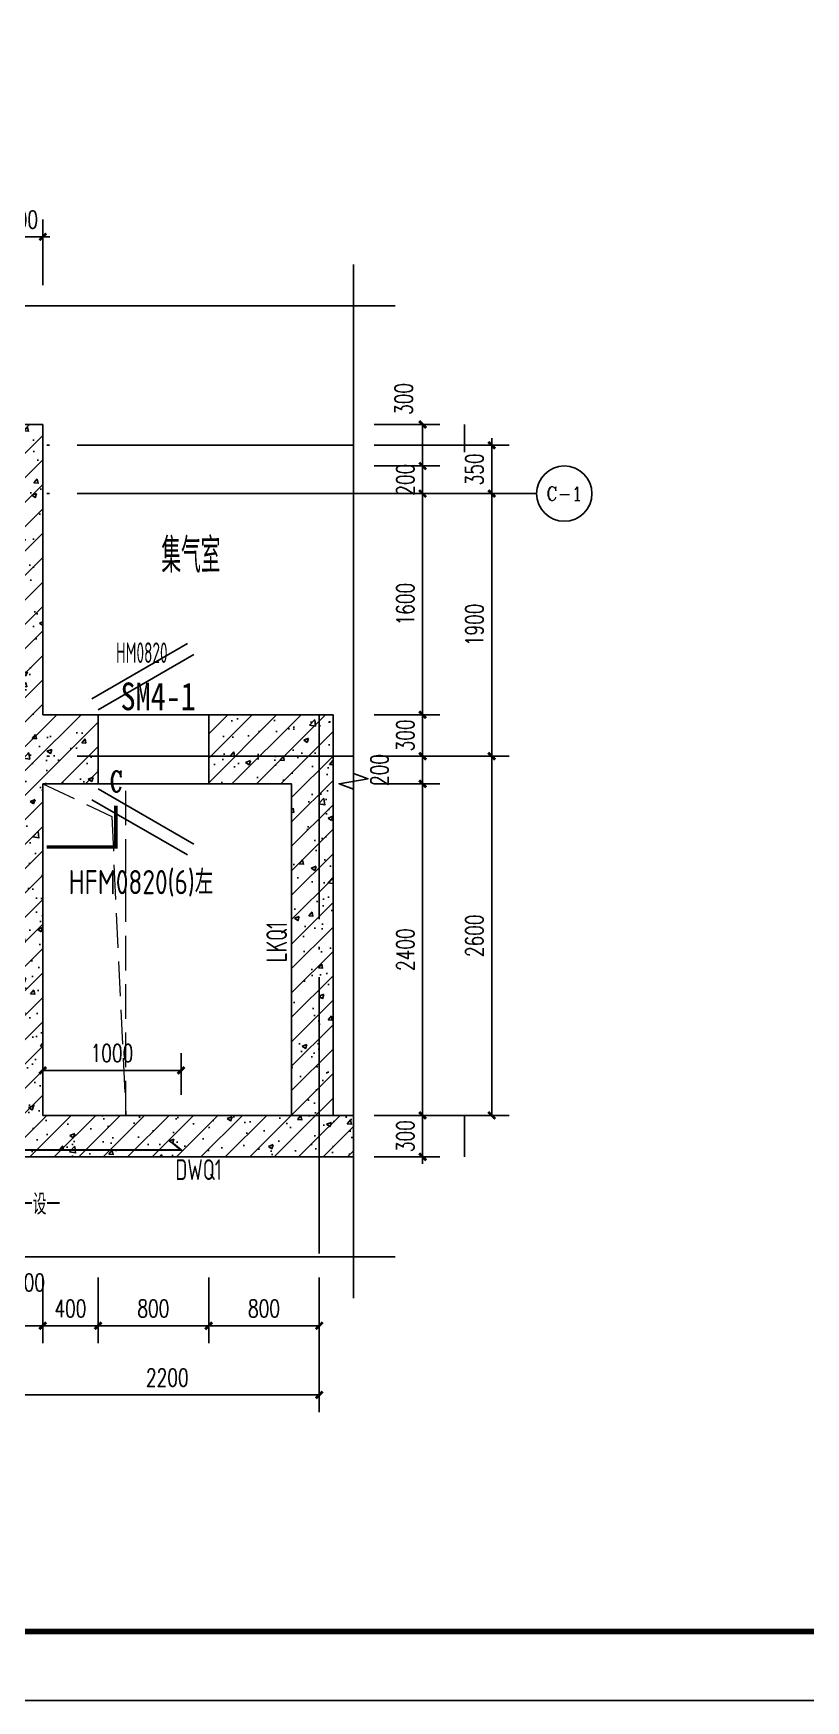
# Model space of a CAD drawing. Extents: x 37906 to 290206, y -18154 to 41246.
# Drawn here: x 89830 to 95417, y -18154 to -6088 of the extents above; entities that cross this region are included whole.
import ezdxf
from ezdxf.enums import TextEntityAlignment as Align

# ---------------------------------------------------------------- set-up
doc = ezdxf.new("R2010")
doc.units = 0
doc.header["$LTSCALE"] = 1000
doc.header["$MEASUREMENT"] = 0
doc.linetypes.add('DASH', pattern=[0.35, 0.25, -0.1])
doc.linetypes.add('DOTE', pattern=[2.42, 2, -0.2, 0.02, -0.2])
for name, color, linetype in [('A-WALL', 2, 'Continuous'), ('AXIS', 3, 'Continuous'), ('AXIS_TEXT', 7, 'Continuous'), ('DIM_SYMB', 3, 'Continuous'), ('DOTE', 1, 'DOTE'), ('ECA_TK', 7, 'Continuous'), ('PUB_DIM', 3, 'Continuous'), ('PUB_HATCH', 8, 'Continuous'), ('PUB_TEXT', 7, 'Continuous'), ('REIN', 1, 'Continuous'), ('RF-M', 7, 'Continuous'), ('RF-MBH', 11, 'Continuous'), ('RF-QT', 30, 'Continuous'), ('TEXT', 7, 'Continuous'), ('tk', 7, 'Continuous')]:
    doc.layers.add(name, color=color, linetype=linetype)
doc.layers.add('HOLE', color=52, linetype='Continuous', lineweight=15)
doc.layers.add('RF-WZ', color=110, linetype='Continuous', lineweight=0)
doc.styles.add('8B2_02', font='tssdeng.shx', dxfattribs={"width": 0.6, "bigfont": 'TSSDCHN.shx'})
doc.styles.add('_TCH_AXIS', font='COMPLEX', dxfattribs={"bigfont": 'GBCBIG'})
doc.styles.add('_TCH_DIM_T3', font='SIMPLEX', dxfattribs={"width": 0.705882, "bigfont": 'GBCBIG'})
doc.styles.add('_TCH_LABEL', font='COMPLEX', dxfattribs={"bigfont": 'GBCBIG'})
doc.styles.add('_TCH_WINDOW', font='tssdeng.shx', dxfattribs={"width": 0.8, "height": 3.5, "bigfont": 'tssdchn.shx'})
doc.styles.add('COMPLEX', font='COMPLEX.shx', dxfattribs={"width": 0.65})
doc.styles.get("Standard").update_dxf_attribs({"font": 'tssdeng2.shx', "width": 0.7, "bigfont": 'hztxt.shx'})
doc.styles.add('TSSD_Label', font='tssdeng2.shx', dxfattribs={"width": 0.7, "bigfont": 'tssdchn.shx'})
doc.styles.add('黑体', font='simhei.ttf', dxfattribs={"width": 0.8})
doc.dimstyles.new('_TCH_ARCH&&50', dxfattribs={"dimtxt": 127.5, "dimasz": 50, "dimexe": 125, "dimexo": 150, "dimgap": 61.25, "dimtad": 1, "dimdec": 0, "dimrnd": 5, "dimzin": 0, "dimdsep": 46, "dimtxsty": '_TCH_DIM_T3', "dimblk": 'ARCHTICK', "dimcen": 0.09, "dimclrt": 7, "dimazin": 2, "dimtfac": 1, "dimtdec": 0, "dimtix": 1, "dimtmove": 2, "dimatfit": 3, "dimfxl": 1, "dimtolj": 1, "dimtzin": 0, "dimarcsym": 0})
pattern_1 = [(45, (-1705555.57, -23957.35), (-88.388348, 88.388348), []), (50, (-1705555.57, -23957.35), (358.63009, -31.376067), [37.5, -412.5]), (355, (-1705555.57, -23957.35), (-69.37567, 376.09607), [30, -330]), (100.4514, (-1705525.68, -23959.97), (289.25469, 344.71977), [31.870095, -350.571056]), (46.1842, (-1705555.57, -23857.35), (533.62052, -82.75951), [56.25, -618.75]), (96.6356, (-1705511.1, -23864.25), (467.33135, 487.05894), [47.80514, -525.8565]), (351.1842, (-1705555.57, -23857.35), (467.33097, 487.0593), [45, -495]), (21, (-1705505.57, -23882.35), (298.453526, -201.309445), [37.5, -412.5]), (326, (-1705505.57, -23882.35), (121.657666, 362.57502), [30, -330]), (71.4514, (-1705480.7, -23899.13), (420.111314, 161.26525), [31.870095, -350.571056]), (37.5, (-1705555.57, -23957.35), (6.079928, 166.446927), [0, -326, 0, -335, 0, -331.25]), (7.5, (-1705555.57, -23957.35), (131.534769, 197.205856), [0, -191, 0, -318.5, 0, -126.25]), (327.5, (-1705667.07, -23957.35), (266.911218, -11.277436), [0, -125, 0, -390, 0, -517.5]), (317.5, (-1705717.07, -23957.35), (291.593085, 50.05249), [0, -162.5, 0, -259, 0, -367.5])]

# ---------------------------------------------------------------- blocks, each defined once
blk = doc.blocks.new('10B_A1E图框')
at = {"layer": 'ECA_TK'}
blk.add_lwpolyline([(0, 0), (841, 0), (841, 594), (0, 594)], close=True, dxfattribs=at)
at = {"layer": 'ECA_TK', "const_width": 0.8}
blk.add_lwpolyline([(831, 10), (831, 584), (18, 584), (18, 10)], close=True, dxfattribs=at)
blk = doc.blocks.new('_ArchTick')
at = {"color": 0, "linetype": 'ByBlock', "const_width": 0.4}
blk.add_lwpolyline([(-0.5, -0.5), (0.5, 0.5)], dxfattribs=at)
blk = doc.blocks.new('*D476')
at = {"layer": 'Defpoints', "color": 0}
for p in [(92146, -13919), (92646, -13919), (92146, -14219)]:
    blk.add_point(p, dxfattribs=at)
at = {"layer": 'PUB_DIM', "color": 0, "lineweight": -2}
for p, q in [((92646, -13919), (92646, -13869)), ((92296, -13919), (92771, -13919)), ((92646, -14219), (92646, -13919)), ((92296, -14219), (92771, -14219)), ((92646, -14219), (92646, -14269))]:
    blk.add_line(p, q, dxfattribs=at)
at = {"layer": 'PUB_DIM', "color": 0, "lineweight": -2, "xscale": 50, "yscale": 50, "zscale": 50}
for p, rotation in [((92646, -13919), 270), ((92646, -14219), 90)]:
    blk.add_blockref('_ArchTick', p, dxfattribs=dict(at, rotation=rotation))
at = {"layer": 'PUB_DIM', "color": 7, "insert": (92521, -14069), "char_height": 127.5, "attachment_point": 5, "rotation": 90, "style": '_TCH_DIM_T3'}
blk.add_mtext('\\A1;300', dxfattribs=at)
blk = doc.blocks.new('*D477')
at = {"layer": 'Defpoints', "color": 0}
for p in [(92146, -11519), (92646, -11519), (92146, -13919)]:
    blk.add_point(p, dxfattribs=at)
at = {"layer": 'PUB_DIM', "color": 0, "lineweight": -2}
for p, q in [((92296, -11519), (92771, -11519)), ((92646, -13919), (92646, -11519)), ((92296, -13919), (92771, -13919))]:
    blk.add_line(p, q, dxfattribs=at)
at = {"layer": 'PUB_DIM', "color": 0, "lineweight": -2, "xscale": 50, "yscale": 50, "zscale": 50}
for p, rotation in [((92646, -11519), 90), ((92646, -13919), 270)]:
    blk.add_blockref('_ArchTick', p, dxfattribs=dict(at, rotation=rotation))
at = {"layer": 'PUB_DIM', "color": 7, "insert": (92521, -12719), "char_height": 127.5, "attachment_point": 5, "rotation": 90, "style": '_TCH_DIM_T3'}
blk.add_mtext('\\A1;2400', dxfattribs=at)
blk = doc.blocks.new('*D478')
at = {"layer": 'Defpoints', "color": 0}
for p in [(92146, -11319), (92646, -11319), (92146, -11519)]:
    blk.add_point(p, dxfattribs=at)
at = {"layer": 'PUB_DIM', "color": 0, "lineweight": -2}
for p, q in [((92296, -11319), (92771, -11319)), ((92646, -11519), (92646, -11319)), ((92296, -11519), (92771, -11519))]:
    blk.add_line(p, q, dxfattribs=at)
at = {"layer": 'PUB_DIM', "color": 0, "lineweight": -2, "xscale": 50, "yscale": 50, "zscale": 50}
for p, rotation in [((92646, -11319), 90), ((92646, -11519), 270)]:
    blk.add_blockref('_ArchTick', p, dxfattribs=dict(at, rotation=rotation))
at = {"layer": 'PUB_DIM', "color": 7, "insert": (92334, -11419), "char_height": 127.5, "attachment_point": 5, "rotation": 90, "style": '_TCH_DIM_T3'}
blk.add_mtext('\\A1;200', dxfattribs=at)
blk = doc.blocks.new('*D479')
at = {"layer": 'Defpoints', "color": 0}
for p in [(92146, -11019), (92646, -11019), (92146, -11319)]:
    blk.add_point(p, dxfattribs=at)
at = {"layer": 'PUB_DIM', "color": 0, "lineweight": -2}
for p, q in [((92646, -11019), (92646, -10969)), ((92296, -11019), (92771, -11019)), ((92646, -11319), (92646, -11019)), ((92296, -11319), (92771, -11319)), ((92646, -11319), (92646, -11369))]:
    blk.add_line(p, q, dxfattribs=at)
at = {"layer": 'PUB_DIM', "color": 0, "lineweight": -2, "xscale": 50, "yscale": 50, "zscale": 50}
for p, rotation in [((92646, -11019), 270), ((92646, -11319), 90)]:
    blk.add_blockref('_ArchTick', p, dxfattribs=dict(at, rotation=rotation))
at = {"layer": 'PUB_DIM', "color": 7, "insert": (92521, -11169), "char_height": 127.5, "attachment_point": 5, "rotation": 90, "style": '_TCH_DIM_T3'}
blk.add_mtext('\\A1;300', dxfattribs=at)
blk = doc.blocks.new('*D480')
at = {"layer": 'Defpoints', "color": 0}
for p in [(92146, -9419), (92646, -9419), (92146, -11019)]:
    blk.add_point(p, dxfattribs=at)
at = {"layer": 'PUB_DIM', "color": 0, "lineweight": -2}
for p, q in [((92296, -9419), (92771, -9419)), ((92646, -11019), (92646, -9419)), ((92296, -11019), (92771, -11019))]:
    blk.add_line(p, q, dxfattribs=at)
at = {"layer": 'PUB_DIM', "color": 0, "lineweight": -2, "xscale": 50, "yscale": 50, "zscale": 50}
for p, rotation in [((92646, -9419), 90), ((92646, -11019), 270)]:
    blk.add_blockref('_ArchTick', p, dxfattribs=dict(at, rotation=rotation))
at = {"layer": 'PUB_DIM', "color": 7, "insert": (92521, -10219), "char_height": 127.5, "attachment_point": 5, "rotation": 90, "style": '_TCH_DIM_T3'}
blk.add_mtext('\\A1;1600', dxfattribs=at)
blk = doc.blocks.new('*D481')
at = {"layer": 'Defpoints', "color": 0}
for p in [(92146, -9219), (92646, -9219), (92146, -9419)]:
    blk.add_point(p, dxfattribs=at)
at = {"layer": 'PUB_DIM', "color": 0, "lineweight": -2}
for p, q in [((92646, -9219), (92646, -9169)), ((92296, -9219), (92771, -9219)), ((92646, -9419), (92646, -9219)), ((92296, -9419), (92771, -9419)), ((92646, -9419), (92646, -9469))]:
    blk.add_line(p, q, dxfattribs=at)
at = {"layer": 'PUB_DIM', "color": 0, "lineweight": -2, "xscale": 50, "yscale": 50, "zscale": 50}
for p, rotation in [((92646, -9219), 270), ((92646, -9419), 90)]:
    blk.add_blockref('_ArchTick', p, dxfattribs=dict(at, rotation=rotation))
at = {"layer": 'PUB_DIM', "color": 7, "insert": (92521, -9319), "char_height": 127.5, "attachment_point": 5, "rotation": 90, "style": '_TCH_DIM_T3'}
blk.add_mtext('\\A1;200', dxfattribs=at)
blk = doc.blocks.new('*D482')
at = {"layer": 'Defpoints', "color": 0}
for p in [(92146, -8919), (92646, -8919), (92146, -9219)]:
    blk.add_point(p, dxfattribs=at)
at = {"layer": 'PUB_DIM', "color": 0, "lineweight": -2}
for p, q in [((92296, -8919), (92771, -8919)), ((92646, -9219), (92646, -8919)), ((92296, -9219), (92771, -9219))]:
    blk.add_line(p, q, dxfattribs=at)
at = {"layer": 'PUB_DIM', "color": 0, "lineweight": -2, "xscale": 50, "yscale": 50, "zscale": 50}
for p, rotation in [((92646, -8919), 90), ((92646, -9219), 270)]:
    blk.add_blockref('_ArchTick', p, dxfattribs=dict(at, rotation=rotation))
at = {"layer": 'PUB_DIM', "color": 7, "insert": (92509, -8734), "char_height": 127.5, "attachment_point": 5, "rotation": 90, "style": '_TCH_DIM_T3'}
blk.add_mtext('\\A1;300', dxfattribs=at)
blk = doc.blocks.new('*D490')
at = {"layer": 'Defpoints', "color": 0}
for p in [(89898, -7561), (89598, -8061), (89898, -8061)]:
    blk.add_point(p, dxfattribs=at)
at = {"layer": 'PUB_DIM', "color": 0, "lineweight": -2}
for p, q in [((89598, -7911), (89598, -7436)), ((89898, -7911), (89898, -7436)), ((89598, -7561), (89548, -7561)), ((89598, -7561), (89898, -7561)), ((89898, -7561), (89948, -7561))]:
    blk.add_line(p, q, dxfattribs=at)
at = {"layer": 'PUB_DIM', "color": 0, "lineweight": -2, "xscale": 50, "yscale": 50, "zscale": 50}
blk.add_blockref('_ArchTick', (89598, -7561), dxfattribs=at)
at = {"layer": 'PUB_DIM', "color": 0, "lineweight": -2, "xscale": 50, "yscale": 50, "zscale": 50, "rotation": 180}
blk.add_blockref('_ArchTick', (89898, -7561), dxfattribs=at)
at = {"layer": 'PUB_DIM', "color": 7, "insert": (89748, -7436), "char_height": 127.5, "attachment_point": 5, "style": '_TCH_DIM_T3'}
blk.add_mtext('\\A1;300', dxfattribs=at)
blk = doc.blocks.new('*D498')
at = {"layer": 'Defpoints', "color": 0}
for p in [(89698, -14941), (89898, -14941), (89898, -15441)]:
    blk.add_point(p, dxfattribs=at)
at = {"layer": 'PUB_DIM', "color": 0, "lineweight": -2}
for p, q in [((89698, -15091), (89698, -15566)), ((89898, -15091), (89898, -15566)), ((89698, -15441), (89898, -15441))]:
    blk.add_line(p, q, dxfattribs=at)
at = {"layer": 'PUB_DIM', "color": 0, "lineweight": -2, "xscale": 50, "yscale": 50, "zscale": 50, "rotation": 180}
blk.add_blockref('_ArchTick', (89698, -15441), dxfattribs=at)
at = {"layer": 'PUB_DIM', "color": 0, "lineweight": -2, "xscale": 50, "yscale": 50, "zscale": 50}
blk.add_blockref('_ArchTick', (89898, -15441), dxfattribs=at)
at = {"layer": 'PUB_DIM', "color": 7, "insert": (89798, -15128), "char_height": 127.5, "attachment_point": 5, "style": '_TCH_DIM_T3'}
blk.add_mtext('\\A1;200', dxfattribs=at)
blk = doc.blocks.new('*D499')
at = {"layer": 'Defpoints', "color": 0}
for p in [(89898, -14941), (90298, -14941), (90298, -15441)]:
    blk.add_point(p, dxfattribs=at)
at = {"layer": 'PUB_DIM', "color": 0, "lineweight": -2}
for p, q in [((89898, -15091), (89898, -15566)), ((90298, -15091), (90298, -15566)), ((89898, -15441), (90298, -15441))]:
    blk.add_line(p, q, dxfattribs=at)
at = {"layer": 'PUB_DIM', "color": 0, "lineweight": -2, "xscale": 50, "yscale": 50, "zscale": 50, "rotation": 180}
blk.add_blockref('_ArchTick', (89898, -15441), dxfattribs=at)
at = {"layer": 'PUB_DIM', "color": 0, "lineweight": -2, "xscale": 50, "yscale": 50, "zscale": 50}
blk.add_blockref('_ArchTick', (90298, -15441), dxfattribs=at)
at = {"layer": 'PUB_DIM', "color": 7, "insert": (90098, -15316), "char_height": 127.5, "attachment_point": 5, "style": '_TCH_DIM_T3'}
blk.add_mtext('\\A1;400', dxfattribs=at)
blk = doc.blocks.new('*D500')
at = {"layer": 'Defpoints', "color": 0}
for p in [(90298, -14941), (91098, -14941), (91098, -15441)]:
    blk.add_point(p, dxfattribs=at)
at = {"layer": 'PUB_DIM', "color": 0, "lineweight": -2}
for p, q in [((90298, -15091), (90298, -15566)), ((91098, -15091), (91098, -15566)), ((90298, -15441), (91098, -15441))]:
    blk.add_line(p, q, dxfattribs=at)
at = {"layer": 'PUB_DIM', "color": 0, "lineweight": -2, "xscale": 50, "yscale": 50, "zscale": 50, "rotation": 180}
blk.add_blockref('_ArchTick', (90298, -15441), dxfattribs=at)
at = {"layer": 'PUB_DIM', "color": 0, "lineweight": -2, "xscale": 50, "yscale": 50, "zscale": 50}
blk.add_blockref('_ArchTick', (91098, -15441), dxfattribs=at)
at = {"layer": 'PUB_DIM', "color": 7, "insert": (90698, -15316), "char_height": 127.5, "attachment_point": 5, "style": '_TCH_DIM_T3'}
blk.add_mtext('\\A1;800', dxfattribs=at)
blk = doc.blocks.new('*D501')
at = {"layer": 'Defpoints', "color": 0}
for p in [(91098, -14941), (91898, -14941), (91898, -15441)]:
    blk.add_point(p, dxfattribs=at)
at = {"layer": 'PUB_DIM', "color": 0, "lineweight": -2}
for p, q in [((91098, -15091), (91098, -15566)), ((91898, -15091), (91898, -15566)), ((91098, -15441), (91898, -15441))]:
    blk.add_line(p, q, dxfattribs=at)
at = {"layer": 'PUB_DIM', "color": 0, "lineweight": -2, "xscale": 50, "yscale": 50, "zscale": 50, "rotation": 180}
blk.add_blockref('_ArchTick', (91098, -15441), dxfattribs=at)
at = {"layer": 'PUB_DIM', "color": 0, "lineweight": -2, "xscale": 50, "yscale": 50, "zscale": 50}
blk.add_blockref('_ArchTick', (91898, -15441), dxfattribs=at)
at = {"layer": 'PUB_DIM', "color": 7, "insert": (91498, -15316), "char_height": 127.5, "attachment_point": 5, "style": '_TCH_DIM_T3'}
blk.add_mtext('\\A1;800', dxfattribs=at)
blk = doc.blocks.new('*D511')
at = {"layer": 'Defpoints', "color": 0}
for p in [(92146, -11319), (93146, -11319), (92146, -13919)]:
    blk.add_point(p, dxfattribs=at)
at = {"layer": 'PUB_DIM', "color": 0, "lineweight": -2}
for p, q in [((92296, -11319), (93271, -11319)), ((93146, -13919), (93146, -11319)), ((92296, -13919), (93271, -13919))]:
    blk.add_line(p, q, dxfattribs=at)
at = {"layer": 'PUB_DIM', "color": 0, "lineweight": -2, "xscale": 50, "yscale": 50, "zscale": 50}
for p, rotation in [((93146, -11319), 90), ((93146, -13919), 270)]:
    blk.add_blockref('_ArchTick', p, dxfattribs=dict(at, rotation=rotation))
at = {"layer": 'PUB_DIM', "color": 7, "insert": (93021, -12619), "char_height": 127.5, "attachment_point": 5, "rotation": 90, "style": '_TCH_DIM_T3'}
blk.add_mtext('\\A1;2600', dxfattribs=at)
blk = doc.blocks.new('*D512')
at = {"layer": 'Defpoints', "color": 0}
for p in [(92146, -9419), (93146, -9419), (92146, -11319)]:
    blk.add_point(p, dxfattribs=at)
at = {"layer": 'PUB_DIM', "color": 0, "lineweight": -2}
for p, q in [((92296, -9419), (93271, -9419)), ((93146, -11319), (93146, -9419)), ((92296, -11319), (93271, -11319))]:
    blk.add_line(p, q, dxfattribs=at)
at = {"layer": 'PUB_DIM', "color": 0, "lineweight": -2, "xscale": 50, "yscale": 50, "zscale": 50}
for p, rotation in [((93146, -9419), 90), ((93146, -11319), 270)]:
    blk.add_blockref('_ArchTick', p, dxfattribs=dict(at, rotation=rotation))
at = {"layer": 'PUB_DIM', "color": 7, "insert": (93021, -10369), "char_height": 127.5, "attachment_point": 5, "rotation": 90, "style": '_TCH_DIM_T3'}
blk.add_mtext('\\A1;1900', dxfattribs=at)
blk = doc.blocks.new('*D513')
at = {"layer": 'Defpoints', "color": 0}
for p in [(92146, -9069), (93146, -9069), (92146, -9419)]:
    blk.add_point(p, dxfattribs=at)
at = {"layer": 'PUB_DIM', "color": 0, "lineweight": -2}
for p, q in [((93146, -9069), (93146, -9019)), ((92296, -9069), (93271, -9069)), ((93146, -9419), (93146, -9069)), ((92296, -9419), (93271, -9419)), ((93146, -9419), (93146, -9469))]:
    blk.add_line(p, q, dxfattribs=at)
at = {"layer": 'PUB_DIM', "color": 0, "lineweight": -2, "xscale": 50, "yscale": 50, "zscale": 50}
for p, rotation in [((93146, -9069), 270), ((93146, -9419), 90)]:
    blk.add_blockref('_ArchTick', p, dxfattribs=dict(at, rotation=rotation))
at = {"layer": 'PUB_DIM', "color": 7, "insert": (93021, -9244), "char_height": 127.5, "attachment_point": 5, "rotation": 90, "style": '_TCH_DIM_T3'}
blk.add_mtext('\\A1;350', dxfattribs=at)
blk = doc.blocks.new('*D516')
at = {"layer": 'Defpoints', "color": 0}
for p in [(89698, -14941), (91898, -14941), (91898, -15941)]:
    blk.add_point(p, dxfattribs=at)
at = {"layer": 'PUB_DIM', "color": 0, "lineweight": -2}
for p, q in [((89698, -15091), (89698, -16066)), ((91898, -15091), (91898, -16066)), ((89698, -15941), (91898, -15941))]:
    blk.add_line(p, q, dxfattribs=at)
at = {"layer": 'PUB_DIM', "color": 0, "lineweight": -2, "xscale": 50, "yscale": 50, "zscale": 50, "rotation": 180}
blk.add_blockref('_ArchTick', (89698, -15941), dxfattribs=at)
at = {"layer": 'PUB_DIM', "color": 0, "lineweight": -2, "xscale": 50, "yscale": 50, "zscale": 50}
blk.add_blockref('_ArchTick', (91898, -15941), dxfattribs=at)
at = {"layer": 'PUB_DIM', "color": 7, "insert": (90798, -15816), "char_height": 127.5, "attachment_point": 5, "style": '_TCH_DIM_T3'}
blk.add_mtext('\\A1;2200', dxfattribs=at)
blk = doc.blocks.new('_AXISO')
blk.add_circle((0, 0), 0.5)
at = {"layer": 'AXIS_TEXT', "style": 'COMPLEX', "width": 1.041667}
blk.add_attdef('A', text='', height=0.56, dxfattribs=at).set_placement((-0.25, -0.28), (0.25, -0.28), align=Align.FIT)
blk = doc.blocks.new('*D1296')
at = {"layer": 'Defpoints', "color": 0}
for p in [(89898, -13593), (89898, -13919), (90898, -13919)]:
    blk.add_point(p, dxfattribs=at)
at = {"layer": 'PUB_DIM', "color": 0, "lineweight": -2}
for p, q in [((89898, -13769), (89898, -13468)), ((90898, -13769), (90898, -13468)), ((90898, -13593), (89898, -13593))]:
    blk.add_line(p, q, dxfattribs=at)
at = {"layer": 'PUB_DIM', "color": 0, "lineweight": -2, "xscale": 50, "yscale": 50, "zscale": 50}
for p, rotation in [((89898, -13593), 179.9999999998245), ((90898, -13593), 359.9999999998245)]:
    blk.add_blockref('_ArchTick', p, dxfattribs=dict(at, rotation=rotation))
at = {"layer": 'PUB_DIM', "color": 7, "insert": (90398, -13468), "char_height": 127.5, "attachment_point": 5, "style": '_TCH_DIM_T3'}
blk.add_mtext('\\A1;1000', dxfattribs=at)

msp = doc.modelspace()

# ---------------------------------------------------------------- hatches: boundary and pattern name
at = {"layer": 'PUB_HATCH'}
h = msp.add_hatch(dxfattribs=at)
h.set_pattern_fill('钢筋混凝土', color=256, scale=50, style=0)
h.set_pattern_definition(pattern_1)
h.paths.add_polyline_path([(89898.1, -8919.1), (89048.1, -8919.1), (89048.1, -9219.1), (89598.1, -9219.1)])
h = msp.add_hatch(dxfattribs=at)
h.set_pattern_fill('钢筋混凝土', color=256, scale=50, style=0)
h.set_pattern_definition(pattern_1)
h.paths.add_polyline_path([(89748.1, -11219.1), (89898.1, -11019.1), (89898.1, -8919.1), (89598.1, -9219.1), (89598.1, -11019.1)])
h = msp.add_hatch(dxfattribs=at)
h.set_pattern_fill('钢筋混凝土', color=256, scale=50, style=0)
h.set_pattern_definition(pattern_1)
h.paths.add_polyline_path([(89898.1, -11519.1), (90298.1, -11519.1), (90298.1, -11019.1), (89898.1, -11019.1), (89748.1, -11219.1)])
h = msp.add_hatch(dxfattribs=at)
h.set_pattern_fill('钢筋混凝土', color=256, scale=50, style=0)
h.set_pattern_definition(pattern_1)
h.paths.add_polyline_path([(91998.1, -11019.1), (91098.1, -11019.1), (91098.1, -11519.1), (91698.1, -11519.1)])
h = msp.add_hatch(dxfattribs=at)
h.set_pattern_fill('钢筋混凝土', color=256, scale=50, style=0)
h.set_pattern_definition(pattern_1)
h.paths.add_polyline_path([(91864.8, -14019.1), (91998.1, -13919.1), (91998.1, -11019.1), (91698.1, -11519.1), (91698.1, -13919.1)])
h = msp.add_hatch(dxfattribs=at)
h.set_pattern_fill('钢筋混凝土', color=256, scale=50, style=0)
h.set_pattern_definition(pattern_1)
h.paths.add_polyline_path([(89731.5, -14019.1), (89898.1, -13919.1), (89898.1, -11519.1), (89748.1, -11219.1), (89598.1, -11319.1), (89598.1, -13919.1)])
h = msp.add_hatch(dxfattribs=at)
h.set_pattern_fill('钢筋混凝土', color=256, scale=50, style=0)
h.set_pattern_definition(pattern_1)
h.paths.add_polyline_path([(89731.5, -14019.1), (89698.1, -14219.1), (91898.1, -14219.1), (91864.8, -14019.1), (91698.1, -13919.1), (89898.1, -13919.1)])
h = msp.add_hatch(dxfattribs=at)
h.set_pattern_fill('钢筋混凝土', color=256, scale=50, style=0)
h.set_pattern_definition(pattern_1)
h.paths.add_polyline_path([(92146.2, -13919.1), (91998.1, -13919.1), (91864.8, -14019.1), (91898.1, -14219.1), (92146.2, -14219.1)])

# ---------------------------------------------------------------- linework, layer by layer
msp.add_lwpolyline([(82886.6, -8061.1), (92146.2, -8061.1), (92146.2, -14941), (82886.6, -14941)], close=True)
at = {"layer": 'A-WALL'}
msp.add_line((92948.1, -8919.1), (92948.1, -9119.1), dxfattribs=at)
at = {"layer": 'AXIS'}
msp.add_line((92146.2, -9419.1), (93471, -9419.1), dxfattribs=at)
at = {"layer": 'DIM_SYMB'}
for points in [[(92146.2, -15241), (92146.2, -11557.3), (92041.2, -11519.1), (92251.2, -11482), (92146.2, -11444.8), (92146.2, -7761.1)], [(82586.6, -8061.1), (87460.1, -8061.1), (87498.4, -7956.1), (87535.4, -8166.1), (87572.6, -8061.1), (92446.2, -8061.1)], [(82586.6, -14941), (87460.1, -14941), (87498.4, -14836), (87535.4, -15046), (87572.6, -14941), (92446.2, -14941)]]:
    msp.add_lwpolyline(points, dxfattribs=at)
at = {"layer": 'DIM_SYMB', "const_width": 25}
msp.add_lwpolyline([(89926.6, -11976.7), (90426.6, -11976.7), (90426.6, -11676.7)], dxfattribs=at)
at = {"layer": 'DOTE'}
for p, q in [((92146.2, -9069.1), (82886.6, -9069.1)), ((82886.6, -9419.1), (92146.2, -9419.1)), ((91898.1, -14919.1), (91898.1, -11019.1)), ((92146.2, -11319.1), (82886.6, -11319.1)), ((82886.6, -13919.1), (92146.2, -13919.1))]:
    msp.add_line(p, q, dxfattribs=at)
at = {"layer": 'HOLE', "linetype": 'DASH'}
msp.add_lwpolyline([(90498.1, -11519.1), (89898.1, -11519.1), (89898.1, -13919.1), (90498.1, -13919.1)], close=True, dxfattribs=at)
msp.add_lwpolyline([(89898.1, -11519.1), (90396.5, -11756.1), (90498.1, -13919.1)], dxfattribs=at)
at = {"layer": 'REIN', "const_width": 15}
msp.add_lwpolyline([(90831.7, -14114.1), (90898.1, -14169.1), (87798.1, -14169.1), (87864.6, -14114.1)], dxfattribs=at)
at = {"layer": 'RF-M'}
for p, q in [((90252.4, -10904.2), (90945.2, -10504.2)), ((90298.1, -10983.4), (90991, -10583.4)), ((90298.1, -11019.1), (91098.1, -11019.1)), ((90298.1, -11519.1), (91098.1, -11519.1)), ((90298.1, -11554.8), (90991, -11954.8)), ((90252.4, -11634), (90945.2, -12034))]:
    msp.add_line(p, q, dxfattribs=at)
at = {"layer": 'RF-QT'}
for p, q in [((89898.1, -8919.1), (89048.1, -8919.1)), ((89898.1, -11019.1), (89898.1, -8919.1)), ((90298.1, -11019.1), (89898.1, -11019.1)), ((90298.1, -11519.1), (90298.1, -11019.1)), ((91998.1, -11019.1), (91098.1, -11019.1)), ((91098.1, -11019.1), (91098.1, -11519.1)), ((91998.1, -13919.1), (91998.1, -11019.1)), ((89898.1, -13919.1), (89898.1, -11519.1)), ((89898.1, -11519.1), (90298.1, -11519.1)), ((91098.1, -11519.1), (91698.1, -11519.1)), ((91698.1, -13919.1), (91698.1, -11519.1)), ((89898.1, -13919.1), (91698.1, -13919.1)), ((91998.1, -13919.1), (92146.2, -13919.1)), ((92948.1, -13919.1), (92948.1, -14219.1)), ((92146.2, -14219.1), (83448.1, -14219.1))]:
    msp.add_line(p, q, dxfattribs=at)

# ---------------------------------------------------------------- block references
at = {"layer": 'AXIS'}
ref = msp.add_blockref('_AXISO', (93671, -9419.1), dxfattribs=dict(at, xscale=400, yscale=400, zscale=400))
ref.add_attrib('A', 'C-1', dxfattribs={"layer": 'AXIS_TEXT', "height": 98.31, "style": '_TCH_AXIS'}).set_placement((93539.9, -9468.2), (93802.1, -9468.2), align=Align.FIT)
at = {"layer": 'tk', "xscale": 50, "yscale": 50, "zscale": 50}
msp.add_blockref('10B_A1E图框', (79956.2, -18153.7), dxfattribs=at)

# ---------------------------------------------------------------- texts
at = {"width": 0.7}
msp.add_text('LKQ1', height=150, rotation=90, dxfattribs=at).set_placement((91665, -12811))
msp.add_text('DWQ1', height=150, dxfattribs=at).set_placement((90857.2, -14386))
at = {"layer": 'PUB_TEXT', "style": '_TCH_LABEL', "width": 0.705882}
msp.add_text('C', height=148.8, dxfattribs=at).set_placement((90381.6, -11576.1))
at = {"layer": 'RF-M', "color": 11}
for s, height, style, width, p in [('HM0820', 148.75, '_TCH_WINDOW', 0.564706, (90428.2, -10644.7)), ('SM4-1', 200, '黑体', 0.8, (90460.6, -10986.3))]:
    msp.add_text(s, height=height, dxfattribs=dict(at, style=style, width=width)).set_placement(p)
at = {"layer": 'RF-MBH', "style": '_TCH_WINDOW', "width": 0.8}
msp.add_text('HFM0820(6)左', height=175, dxfattribs=at).set_placement((90084.4, -12318))
at = {"layer": 'RF-WZ', "style": '8B2_02', "width": 0.6}
msp.add_text('集气室', height=250, rotation=0.26269, dxfattribs=at).set_placement((90756.4, -9992.7))
at = {"layer": 'TEXT', "lineweight": 15, "ltscale": 100, "style": 'TSSD_Label', "width": 0.7}
msp.add_text('附加钢筋，与墙体水平钢筋隔一设一', height=150, dxfattribs=at).set_placement((88427.9, -14636.6))

# ---------------------------------------------------------------- dimensions: what is measured, and where the dimension line sits
at = {"layer": 'PUB_DIM'}
for p1, p2, distance, picture, middle in [((89598.1, -8061.1), (89898.1, -8061.1), 500, '*D490', (89748.1, -7436.1)), ((92146.2, -9419.1), (92146.2, -9069.1), -1000, '*D513', (93021.2, -9244.1)), ((92146.2, -9419.1), (92146.2, -9219.1), -500, '*D481', (92521.2, -9319.1)), ((92146.2, -11019.1), (92146.2, -9419.1), -500, '*D480', (92521.2, -10219.1)), ((92146.2, -11319.1), (92146.2, -9419.1), -1000, '*D512', (93021.2, -10369.1)), ((92146.2, -11319.1), (92146.2, -11019.1), -500, '*D479', (92521.2, -11169.1)), ((92146.2, -13919.1), (92146.2, -11319.1), -1000, '*D511', (93021.2, -12619.1)), ((92146.2, -13919.1), (92146.2, -11519.1), -500, '*D477', (92521.2, -12719.1)), ((92146.2, -14219.1), (92146.2, -13919.1), -500, '*D476', (92521.2, -14069.1)), ((89698.1, -14941), (91898.1, -14941), -1000, '*D516', (90798.1, -15816)), ((89898.1, -14941), (90298.1, -14941), -500, '*D499', (90098.1, -15316)), ((90298.1, -14941), (91098.1, -14941), -500, '*D500', (90698.1, -15316)), ((91098.1, -14941), (91898.1, -14941), -500, '*D501', (91498.1, -15316))]:
    dim = msp.add_aligned_dim(p1=p1, p2=p2, distance=distance, dimstyle='_TCH_ARCH&&50', dxfattribs=at)
    dim.commit()
    dim.dimension.update_dxf_attribs({"geometry": picture, "text_midpoint": middle})
for base, p1, p2, angle, picture, middle in [((92646.2, -8919.1), (92146.2, -9219.1), (92146.2, -8919.1), 90, '*D482', (92508.7, -8734.1)), ((92646.2, -11319.1), (92146.2, -11519.1), (92146.2, -11319.1), 90, '*D478', (92333.7, -11419.1)), ((89898.1, -15441), (89698.1, -14941), (89898.1, -14941), 0, '*D498', (89798.1, -15128.5))]:
    dim = msp.add_linear_dim(base=base, p1=p1, p2=p2, angle=angle, dimstyle='_TCH_ARCH&&50', dxfattribs=at)
    dim.commit()
    dim.dimension.update_dxf_attribs({"geometry": picture, "text_midpoint": middle, "dimtype": 161})
dim = msp.add_linear_dim(base=(89898.1, -13592.5), p1=(90898.1, -13919.1), p2=(89898.1, -13919.1), angle=180, dimstyle='_TCH_ARCH&&50', dxfattribs=at)
dim.commit()
dim.dimension.update_dxf_attribs({"geometry": '*D1296', "text_midpoint": (90398.1, -13467.5)})

doc.saveas('drawing.dxf')
